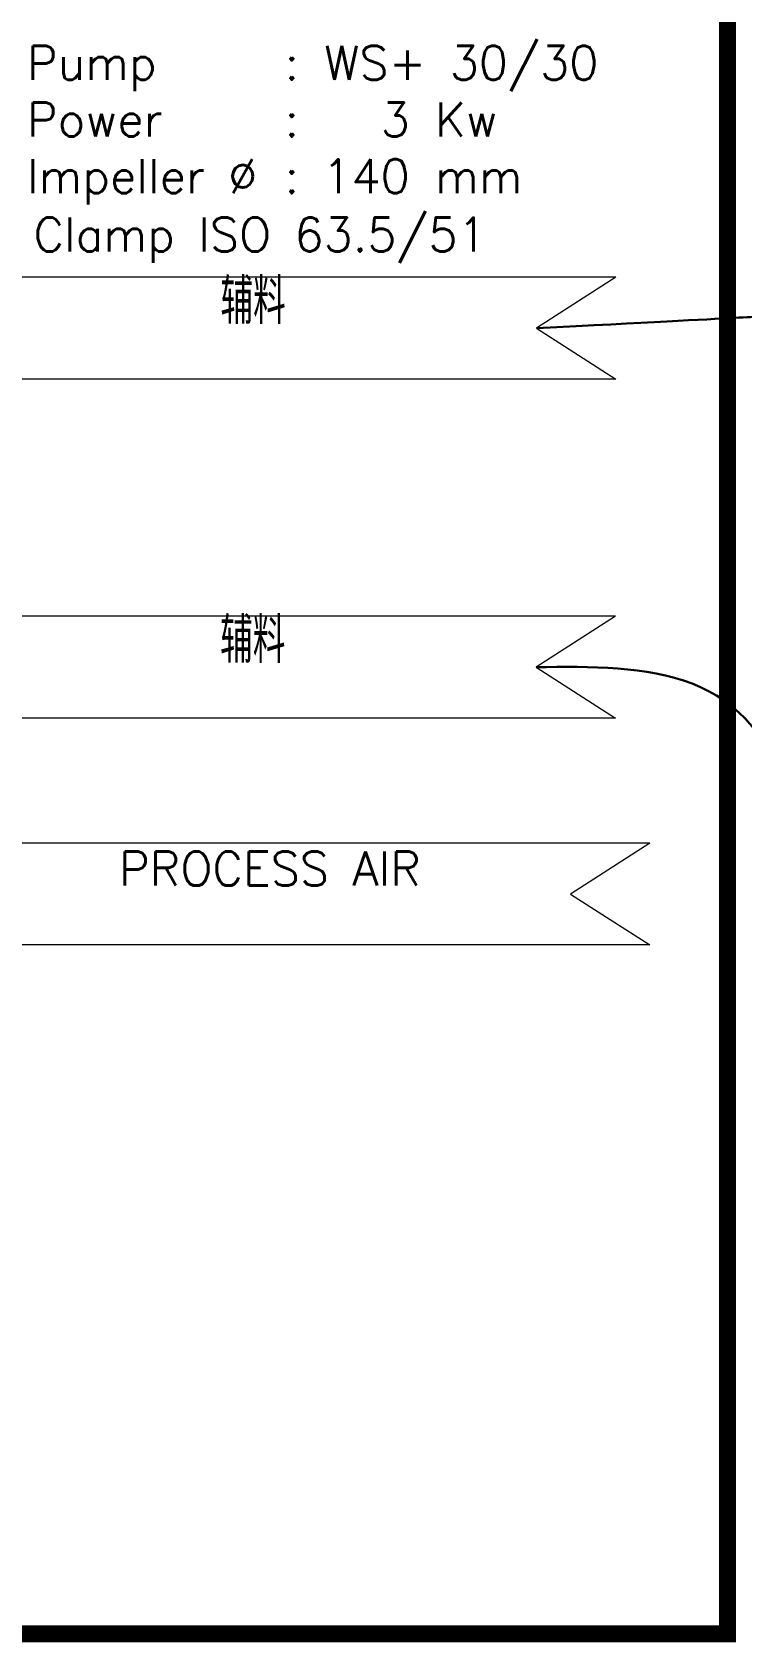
# Model space of a CAD drawing. Header units: inches. Extents: x 10149 to 11899, y 21917 to 23140.
# Drawn here: x 11737.5 to 11800.1, y 22397.6 to 22540 of the extents above; entities that cross this region are included whole.
import ezdxf
from ezdxf.enums import TextEntityAlignment as Align

# ---------------------------------------------------------------- set-up
doc = ezdxf.new("R2010")
doc.units = ezdxf.units.IN
doc.header["$MEASUREMENT"] = 0
doc.linetypes.add('DASHDOT2', pattern=[12.7, 6.35, -3.175, 0, -3.175])
for name, color, linetype, lineweight in [('19 Pipe Process', 30, 'Continuous', 30), ('31 Equipment', 7, 'Continuous', 9), ('Other-material', 7, 'Continuous', 9)]:
    doc.layers.add(name, color=color, linetype=linetype, lineweight=lineweight)
for name, color, linetype in [('MATERIEL-DIVERS', 7, 'Continuous'), ('Skid', 5, 'Continuous'), ('techn-data', 7, 'Continuous'), ('TUYAUTERIE-PROCESS', 30, 'Continuous'), ('TXT_FR', 7, 'Continuous')]:
    doc.layers.add(name, color=color, linetype=linetype)
doc.styles.add('ROMANS', font='ROMANS.SHX')
doc.styles.add('USER1', font='TXT.SHX', dxfattribs={"bigfont": 'gbcbig.shx'})

# ---------------------------------------------------------------- blocks, each defined once
blk = doc.blocks.new('UTIL-PAGE-CONNECTOR-RIGHT')
for p, q in [((-67, 4.49), (-7, 4.49)), ((-67, 4.49), (-60, 0)), ((-7, 4.49), (0, 0)), ((-60, 0), (-67, -4.49)), ((0, 0), (-7, -4.49)), ((-67, -4.49), (-7, -4.49))]:
    blk.add_line(p, q)
at = {"style": 'ROMANS'}
for tag, p in [('From', (-33.5, 2.25)), ('Reference', (-33.5, -2.25))]:
    blk.add_attdef(tag, text='', height=3, dxfattribs=at).set_placement(p, align=Align.MIDDLE_CENTER)
blk = doc.blocks.new('APV-SIGN-ARW-DWG-1')
at = {"layer": '31 Equipment'}
for p, q in [((-32, 4.49), (25, 4.49)), ((-32, 4.49), (-25, 0)), ((25, 4.49), (32, 0)), ((-25, 0), (-32, -4.49)), ((32, 0), (25, -4.49)), ((-32, -4.49), (25, -4.49))]:
    blk.add_line(p, q, dxfattribs=at)
at = {"layer": '31 Equipment', "style": 'ROMANS', "width": 0.8}
for tag, p in [('TEXT1', (0, 0.37)), ('TEXT2', (0, -3.63))]:
    blk.add_attdef(tag, text='', height=3, dxfattribs=at).set_placement(p, align=Align.CENTER)
blk = doc.blocks.new('TEXT-PUMP_caract_ANGLAIS')
at = {"layer": 'techn-data', "style": 'ROMANS'}
for s, p in [('Pump', (-22, 9)), ('Power', (-22, 4)), ('Kw', (14, 4)), ('Impeller %%C', (-22, -1)), ('mm', (14, -1))]:
    blk.add_text(s, height=3, dxfattribs=at).set_placement(p)
for p in [(2, 9), (2, 4), (2, -1)]:
    blk.add_text(':', height=3, dxfattribs=at).set_placement(p, align=Align.RIGHT)
blk.add_attdef('Type', (4.23, 9), '', height=3, dxfattribs=at)
for tag, p in [('Pui', (11.76, 4)), ('Dia', (11.76, -1))]:
    blk.add_attdef(tag, text='', height=3, dxfattribs=at).set_placement(p, align=Align.RIGHT)

msp = doc.modelspace()

# ---------------------------------------------------------------- linework, layer by layer
at = {"layer": '19 Pipe Process'}
for points, knots in [([(11835.56, 22541.25), (11815.87, 22535.47), (11814.37, 22517.97), (11801.87, 22514.97), (11782.02, 22513.94)], [101.286095, 101.286095, 101.286095, 101.286095, 173.099523, 173.466632, 173.466632, 173.466632, 173.466632]), ([(11835.75, 22429.19), (11832.51, 22424.19), (11813.75, 22395.2), (11801.92, 22417.66), (11809.17, 22484.37), (11791.73, 22484.18), (11781.99, 22484.07)], [46.551714, 46.551714, 46.551714, 46.551714, 56.001857, 101.299771, 133.805603, 174.885302, 174.885302, 174.885302, 174.885302])]:
    msp.add_open_spline(points, degree=3, knots=knots, dxfattribs=at)
at = {"layer": 'Skid', "linetype": 'DASHDOT2', "ltscale": 3, "const_width": 1.5}
msp.add_lwpolyline([(11798.87, 22676.77), (11400.16, 22676.77), (11400.16, 22398.87), (11798.87, 22398.87)], close=True, dxfattribs=at)

# ---------------------------------------------------------------- block references
at = {"layer": 'MATERIEL-DIVERS'}
ref = msp.add_blockref('APV-SIGN-ARW-DWG-1', (11757.02, 22513.94), dxfattribs=dict(at, xscale=-1))
ref.add_attrib('TEXT1', '辅料', dxfattribs={"layer": '31 Equipment', "height": 4, "style": 'USER1'}).set_placement((11757.02, 22514.31), align=Align.CENTER)
ref = msp.add_blockref('APV-SIGN-ARW-DWG-1', (11756.99, 22484.07), dxfattribs=dict(at, xscale=-1))
ref.add_attrib('TEXT1', '辅料', dxfattribs={"layer": '31 Equipment', "height": 4, "style": 'USER1'}).set_placement((11756.99, 22484.44), align=Align.CENTER)
at = {"layer": 'Other-material'}
ref = msp.add_blockref('UTIL-PAGE-CONNECTOR-RIGHT', (11725.01, 22464.07), dxfattribs=dict(at, xscale=-1))
ref.add_attrib('From', 'PROCESS AIR', dxfattribs={"layer": '0', "height": 3, "style": 'ROMANS'}).set_placement((11758.51, 22466.31), align=Align.MIDDLE_CENTER)
at = {"layer": 'TUYAUTERIE-PROCESS'}
msp.add_blockref('TEXT-PUMP_caract_ANGLAIS', (11759.08, 22526.84), dxfattribs=at).add_auto_attribs({'Dia': '140', 'Pui': '3', 'Type': 'WS+ 30/30'})

# ---------------------------------------------------------------- texts
at = {"layer": 'TXT_FR', "style": 'ROMANS'}
msp.add_text('Clamp ISO 63.5/51', height=3, dxfattribs=at).set_placement((11737.65, 22520.7))

doc.saveas('drawing.dxf')
